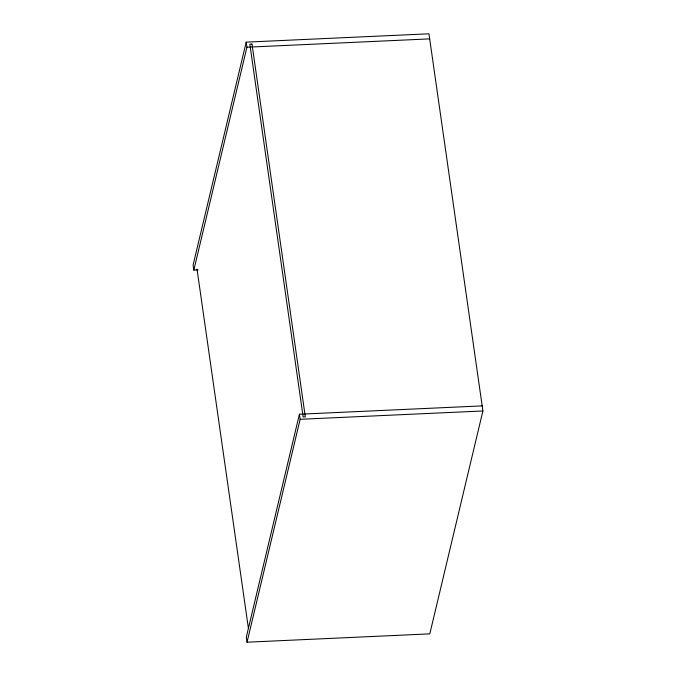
<?xml version="1.0" encoding="UTF-8"?>
<svg xmlns="http://www.w3.org/2000/svg" width="676" height="676" viewBox="0 0 676 676"><rect width="100%" height="100%" fill="white"/><g stroke="black" fill="none" stroke-linecap="round" stroke-linejoin="round"><path stroke-width="1.01" d="M482.174 405.887L299.417 414.219L246.317 637.122L247.044 642.2L429.801 633.868L482.901 410.966L428.956 33.8L246.199 42.132L193.099 265.034L193.826 270.113L198.026 269.918M193.826 270.113L246.926 47.21L246.199 42.132M247.044 642.2L300.144 419.297L299.417 414.219M246.926 47.21L429.683 38.878M300.144 419.297L482.901 410.966M197.029 269.149L248.413 628.384M251.996 44.058L249.841 44.16L303.152 416.965L305.315 416.872L251.996 44.058"/></g></svg>
